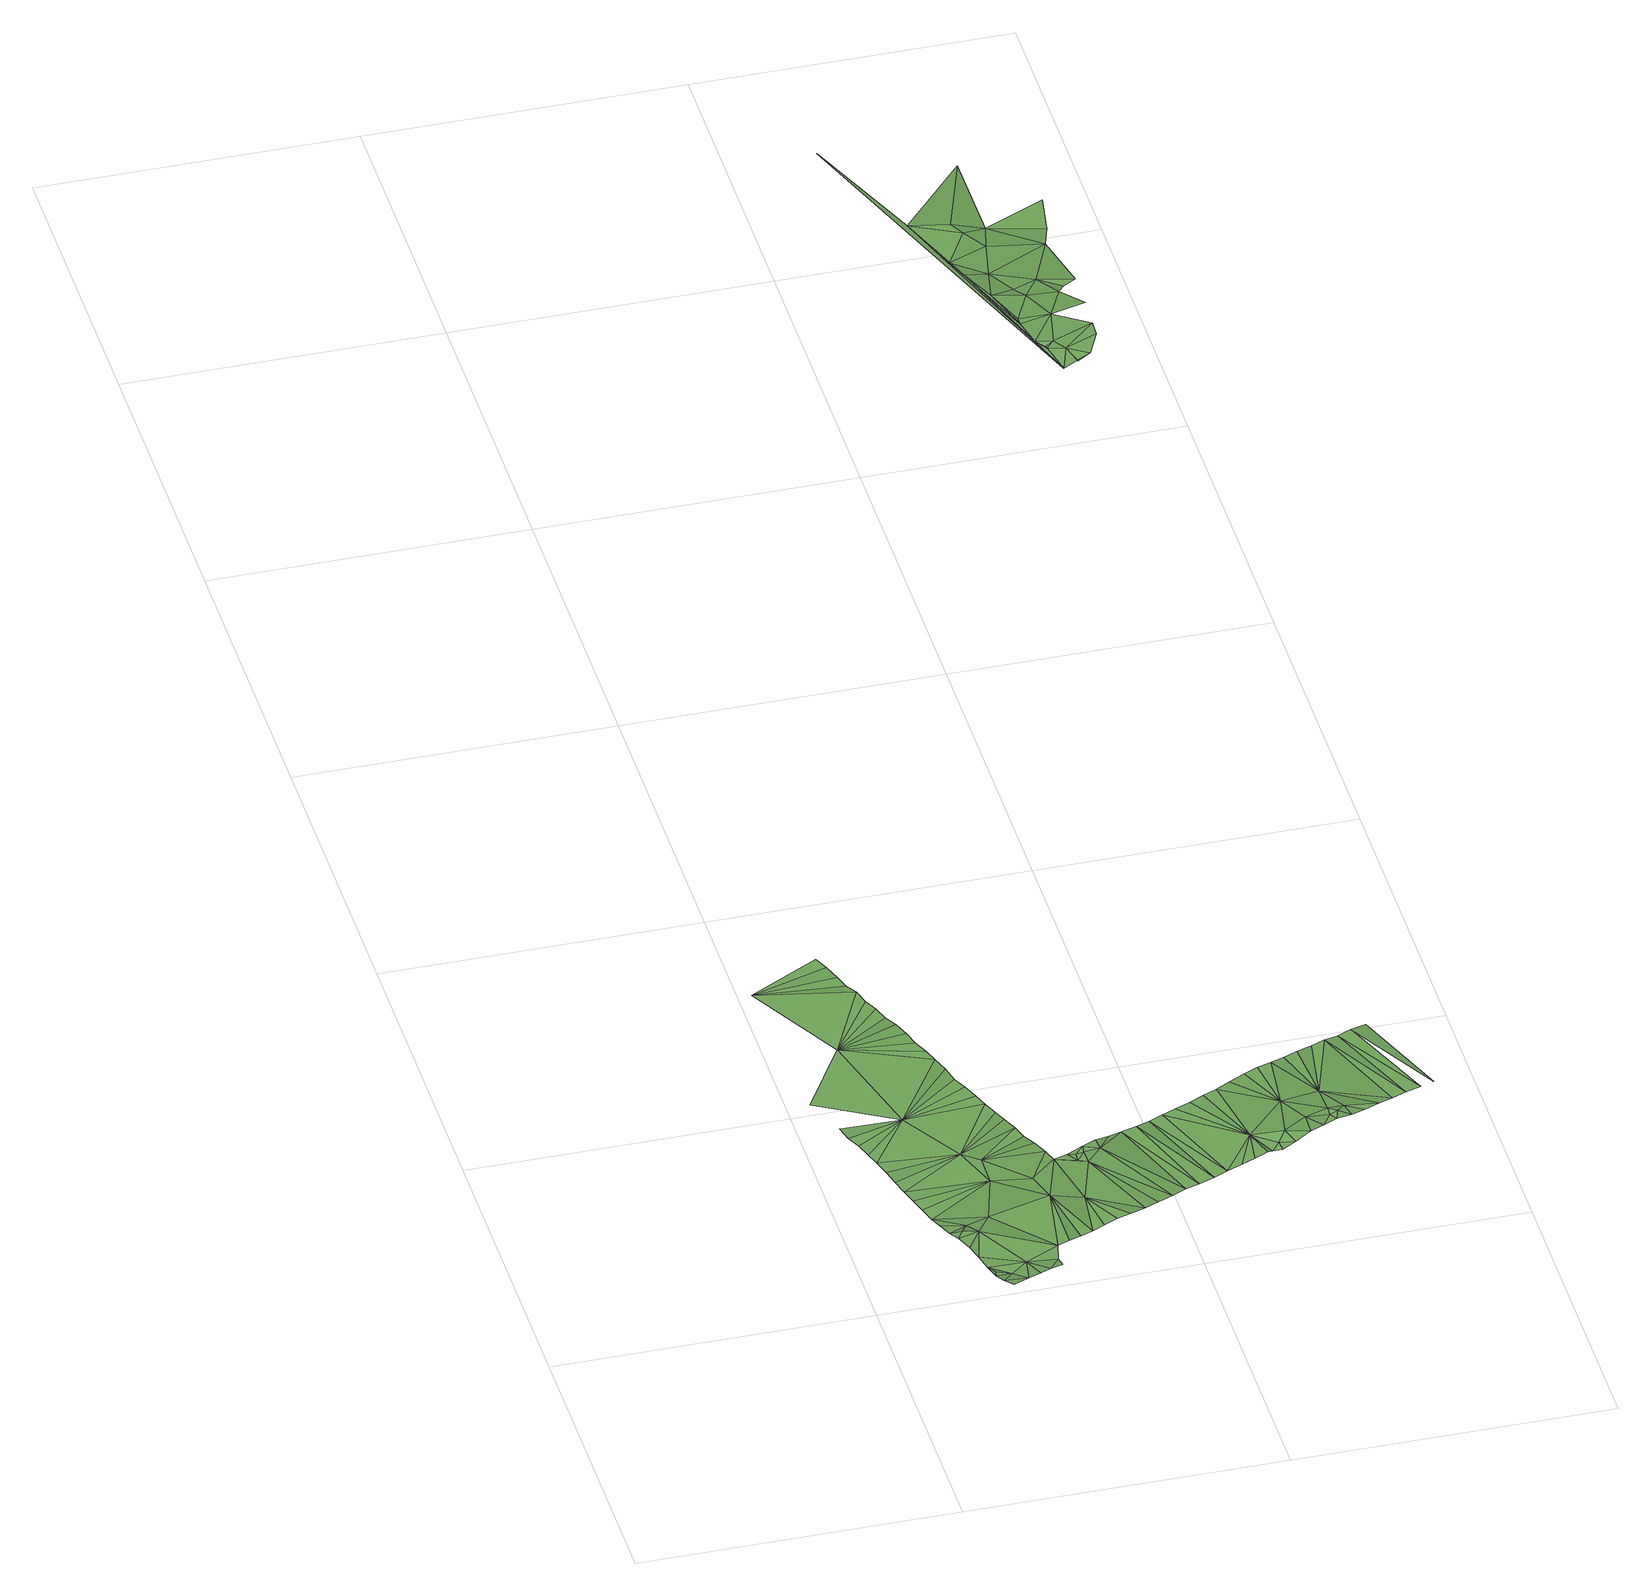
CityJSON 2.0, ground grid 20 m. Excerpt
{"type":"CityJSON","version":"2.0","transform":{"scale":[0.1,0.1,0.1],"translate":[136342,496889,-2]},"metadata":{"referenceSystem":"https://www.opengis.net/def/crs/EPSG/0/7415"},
"CityObjects":{
"plantcover1":{"type":"PlantCover","attributes":{"3df_class":"Forest","bgt_fysiekvoorkomen":"loofbos","bgt_status":"bestaand","identificatienamespace":"NL.IMGeo","begroeidterreindeeloptalud":"false","relatievehoogteligging":0,"aantal_punten":0},"geometry":[{"type":"MultiSurface","lod":"1","boundaries":[[[0,1,2]],[[3,4,5]],[[6,7,8]],[[1,6,8]],[[9,10,2]],[[11,4,3]],[[10,9,12]],[[11,3,5]],[[1,0,6]],[[11,5,13]],[[2,10,0]],[[13,14,15]],[[16,12,4]],[[17,18,19]],[[0,10,6]],[[11,13,15]],[[20,18,17]],[[20,21,18]],[[22,18,21]],[[16,4,11]],[[12,16,10]],[[6,23,7]],[[24,22,25]],[[24,25,26]],[[27,24,26]],[[28,29,27]],[[30,29,28]],[[7,29,30]],[[15,16,11]],[[23,6,10]],[[31,16,15]],[[32,18,33]],[[23,29,7]],[[34,16,31]],[[24,18,22]],[[35,10,16]],[[35,23,10]],[[24,27,29]],[[16,34,36]],[[36,35,16]],[[34,37,36]],[[38,39,33]],[[23,35,40]],[[23,40,29]],[[24,29,41]],[[42,33,18]],[[24,43,18]],[[39,44,45]],[[46,44,39]],[[47,46,39]],[[47,39,38]],[[29,48,41]],[[35,49,40]],[[41,50,24]],[[51,38,33]],[[29,40,48]],[[52,51,33]],[[53,52,33]],[[49,54,40]],[[33,55,53]],[[55,33,56]],[[56,33,57]],[[57,33,58]],[[59,42,18]],[[58,33,42]],[[18,60,59]],[[18,61,60]],[[62,61,18]],[[18,43,62]],[[40,54,63]],[[41,48,64]],[[24,65,43]],[[24,66,65]],[[24,50,66]],[[41,67,50]],[[67,41,68]],[[48,40,69]],[[40,63,70]],[[68,41,64]],[[71,70,63]],[[40,70,69]],[[48,69,64]],[[71,72,70]],[[72,73,70]],[[70,74,69]],[[75,76,69]],[[69,74,75]],[[73,77,70]],[[78,76,75]],[[70,77,74]],[[76,78,79]],[[80,78,75]],[[75,74,80]],[[80,79,78]],[[74,81,80]],[[80,81,79]],[[82,74,77]],[[83,79,81]],[[84,81,74]],[[84,74,82]],[[81,85,83]],[[85,81,86]],[[84,87,81]],[[81,87,86]],[[86,87,88]],[[89,86,88]],[[90,89,88]],[[91,89,90]],[[90,92,91]],[[92,93,91]],[[92,94,93]],[[93,94,95]],[[94,92,96]],[[97,95,94]],[[98,94,96]],[[97,94,99]],[[94,98,100]],[[99,94,101]],[[100,102,94]],[[102,100,103]],[[104,94,102]],[[103,104,102]],[[104,105,94]],[[101,94,106]],[[103,107,104]],[[106,94,105]],[[104,107,105]],[[108,101,106]],[[105,107,109]],[[108,106,110]],[[111,105,109]],[[111,106,105]],[[106,112,110]],[[109,113,111]],[[106,114,112]],[[106,111,115]],[[116,111,113]],[[117,114,106]],[[115,111,116]],[[115,117,106]],[[116,113,118]],[[119,115,116]],[[116,118,119]],[[117,120,114]],[[119,121,115]],[[119,118,122]],[[121,117,115]],[[122,121,119]],[[123,120,117]],[[124,121,122]],[[125,123,117]],[[126,117,121]],[[124,126,121]],[[127,125,117]],[[128,117,126]],[[128,127,117]],[[129,127,128]],[[130,127,129]],[[131,130,129]],[[132,130,131]],[[133,132,134]],[[135,136,137]],[[137,138,139]],[[138,137,140]],[[141,142,138]],[[137,136,140]],[[138,140,141]],[[143,142,141]],[[144,139,138]],[[140,136,145]],[[140,145,146]],[[144,138,142]],[[147,137,139]],[[146,148,140]],[[145,148,146]],[[145,136,149]],[[143,150,142]],[[151,141,140]],[[149,148,145]],[[141,151,143]],[[152,149,136]],[[153,144,142]],[[147,154,137]],[[148,151,140]],[[144,155,139]],[[142,150,153]],[[152,156,149]],[[155,147,139]],[[143,151,150]],[[156,157,149]],[[152,157,156]],[[149,158,148]],[[153,159,144]],[[154,160,137]],[[150,159,153]],[[149,157,161]],[[148,158,151]],[[162,154,147]],[[150,151,163]],[[162,147,155]],[[158,149,161]],[[159,150,163]],[[164,155,144]],[[144,159,164]],[[162,160,154]],[[165,163,151]],[[166,159,163]],[[155,164,162]],[[166,167,159]],[[159,167,164]],[[168,162,164]],[[169,162,168]]]}]}
},
"vertices":[
[67,57,15],[61,63,10],[64,53,13],[77,17,12],[74,24,11],[77,16,10],[72,67,11],[55,82,8],[58,73,9],[68,43,13],[77,57,13],[87,17,9],[71,34,12],[80,9,11],[84,1,13],[94,5,13],[97,22,12],[27,169,10],[62,177,11],[24,178,11],[31,160,10],[34,150,10],[37,141,10],[87,72,11],[87,137,10],[40,131,10],[43,121,9],[46,111,9],[49,102,8],[97,107,10],[52,92,8],[102,8,13],[13,204,12],[42,252,12],[109,11,13],[119,33,12],[116,20,12],[117,14,12],[67,303,13],[7,317,12],[127,82,12],[97,127,11],[95,227,13],[113,180,11],[56,331,13],[52,340,13],[60,321,12],[63,312,12],[122,102,11],[127,36,12],[124,151,12],[70,293,13],[74,284,13],[77,274,13],[135,40,11],[81,265,14],[85,255,14],[88,246,13],[92,236,13],[99,218,12],[102,208,11],[106,199,11],[110,189,11],[143,43,11],[135,123,13],[117,170,11],[120,161,12],[127,142,12],[131,133,13],[138,114,13],[147,77,10],[151,47,11],[160,51,11],[169,54,11],[157,107,13],[152,112,11],[147,117,13],[179,58,10],[152,117,12],[157,121,14],[157,117,13],[167,117,14],[188,62,10],[166,125,14],[198,66,10],[175,129,12],[184,133,11],[207,70,10],[216,73,10],[194,136,11],[226,77,10],[203,140,10],[235,81,10],[212,144,10],[257,112,10],[221,148,10],[245,85,10],[231,152,10],[254,89,10],[240,155,11],[263,93,10],[249,159,11],[267,97,7],[273,96,8],[272,102,9],[277,107,13],[282,137,12],[282,100,9],[258,163,12],[292,104,12],[268,167,13],[292,117,13],[277,171,13],[301,108,12],[286,174,13],[307,122,13],[307,117,12],[307,142,11],[310,112,12],[312,117,14],[295,178,12],[317,122,13],[320,115,11],[304,182,12],[329,119,10],[314,186,11],[339,123,10],[323,190,11],[348,127,9],[357,131,9],[332,193,10],[367,134,9],[341,197,10],[351,201,9],[376,138,8],[255,1110,11],[342,868,11],[287,1022,15],[307,967,15],[302,982,14],[332,897,12],[327,912,15],[317,942,16],[327,917,15],[322,967,13],[337,887,13],[337,892,11],[317,1007,15],[342,892,14],[347,882,15],[337,937,16],[347,917,15],[351,871,13],[332,947,14],[312,1017,15],[327,992,14],[352,872,12],[360,875,14],[367,897,19],[347,952,15],[332,1077,11],[367,887,18],[332,1012,12],[357,937,15],[362,987,13],[370,924,14],[362,944,13],[370,948,14],[367,1002,12],[372,1032,11]
]}
